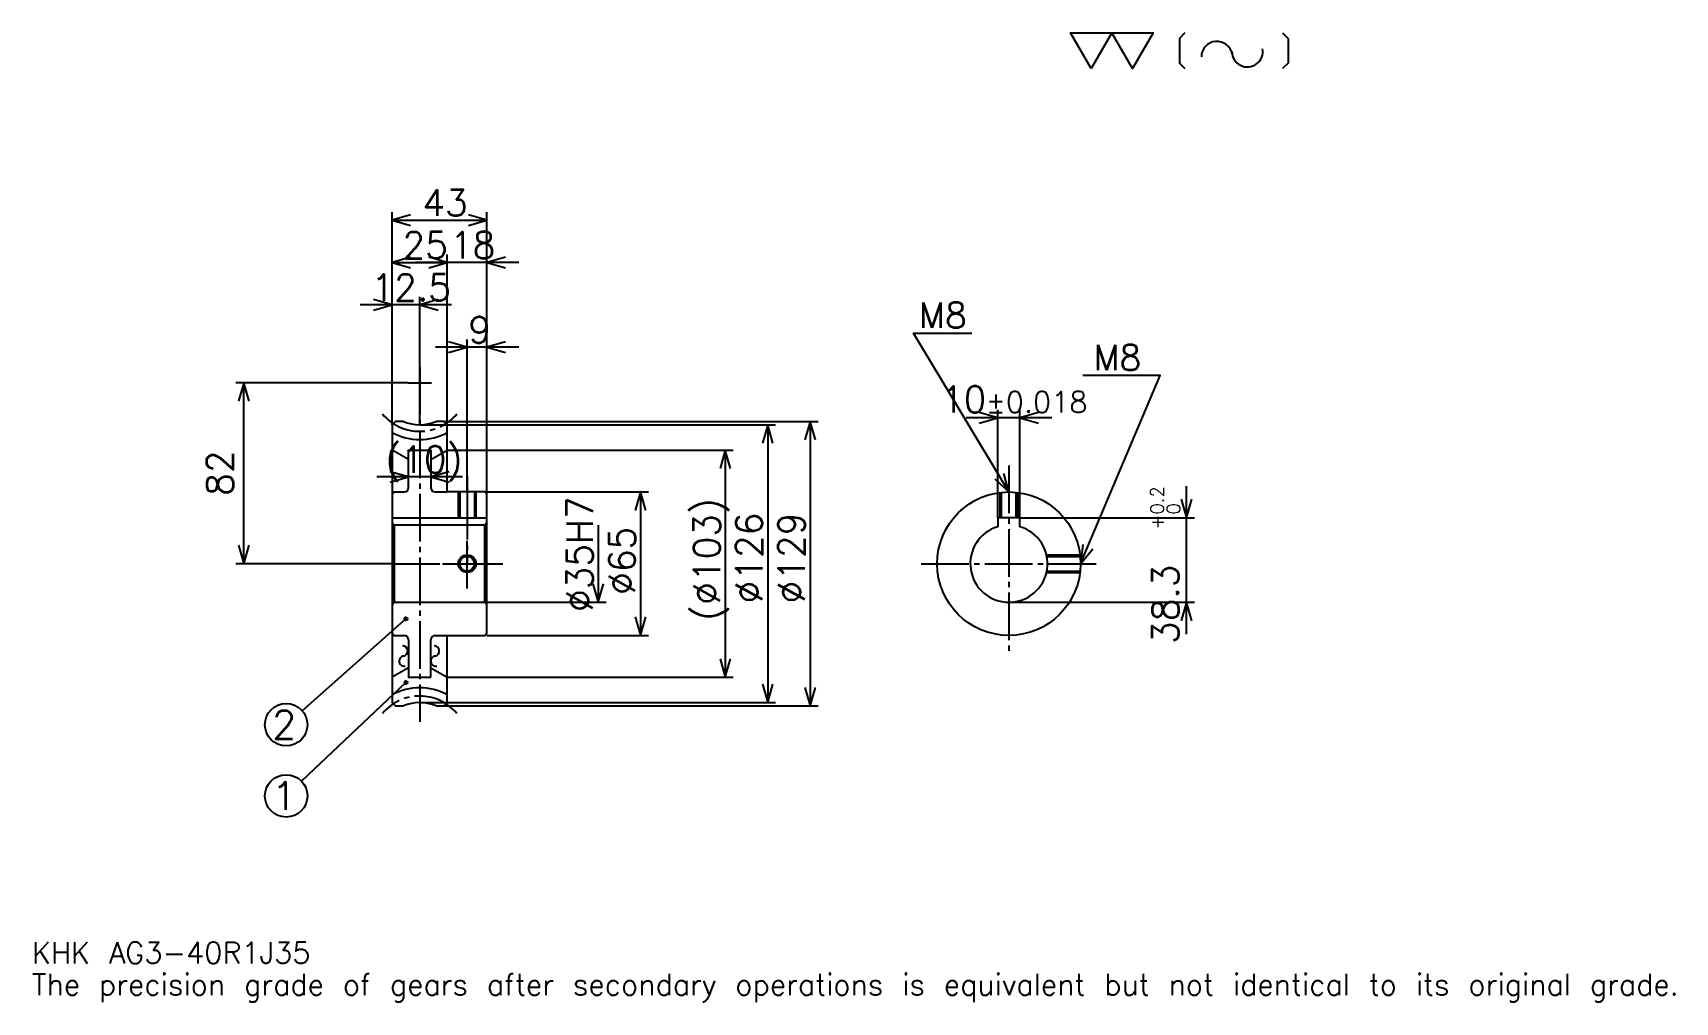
# Model space of a CAD drawing. Extents: x 24 to 769, y 9 to 448.
import ezdxf

# ---------------------------------------------------------------- set-up
doc = ezdxf.new("R2010")
doc.units = 0
doc.linetypes.add('DASHDOT', pattern=[28.8, 21.6, -2.4, 2.4, -2.4])
doc.layers.get('0').update_dxf_attribs({"linetype": 'CONTINUOUS'})
doc.layers.add('DASHDOT', color=6, linetype='DASHDOT')
doc.styles.add('KANJI', font='TXT', dxfattribs={"bigfont": 'BIGFONT'})

msp = doc.modelspace()

# ---------------------------------------------------------------- linework, layer by layer
at = {"color": 5}
for p, q in [((187.199982, 272.075012), (187.199982, 366.875)), ((230.199982, 272.075012), (230.199982, 366.875)), ((187.199982, 363.274994), (230.199982, 363.274994)), ((187.199982, 344.075012), (212.199982, 344.075012)), ((244.599976, 344.075012), (197.799988, 344.075012)), ((212.199982, 272.075012), (212.199982, 347.674988)), ((199.699982, 289.575012), (199.699982, 328.475006)), ((214.099976, 324.875), (172.799988, 324.875)), ((244.599976, 305.674988), (206.799988, 305.674988)), ((221.199982, 272.075012), (221.199982, 309.274994)), ((194.399979, 289.575012), (116.399986, 289.575012)), ((119.999985, 207.574997), (119.999985, 289.575012)), ((199.699982, 270.575012), (199.699982, 289.575012)), ((461.699982, 228.375), (461.699982, 277.274994)), ((471.699982, 228.375), (471.699982, 277.274994)), ((187.199982, 270.575012), (187.199982, 272.075012)), ((199.699982, 270.575012), (230.199982, 270.575012)), ((210.699982, 272.075012), (230.199982, 272.075012)), ((212.199982, 270.575012), (212.199982, 272.075012)), ((221.199982, 240.074997), (221.199982, 272.075012)), ((221.199982, 240.074997), (221.199982, 272.075012)), ((230.199982, 272.075012), (380.199982, 272.075012)), ((230.199982, 239.074997), (230.199982, 272.075012)), ((230.199982, 270.575012), (361, 270.575012)), ((357.399963, 270.575012), (357.399963, 144.574997)), ((376.599976, 272.075012), (376.599976, 143.074997)), ((486.099976, 273.674988), (447.299988, 273.674988)), ((212.199982, 259.075012), (230.199982, 259.075012)), ((230.199982, 259.075012), (341.799988, 259.075012)), ((338.199982, 259.075012), (338.199982, 156.074997)), ((219.099976, 246.875), (180.299988, 246.875)), ((230.199982, 240.074997), (303.399963, 240.074997)), ((299.799988, 240.074997), (299.799988, 175.074997)), ((547.199951, 175.675003), (547.199951, 242.774994)), ((280.599976, 225.074997), (280.599976, 190.074997)), ((471.699982, 228.375), (550.799988, 228.375)), ((187.199982, 207.574997), (116.399986, 207.574997)), ((230.199982, 190.074997), (284.199982, 190.074997)), ((466.699982, 190.074997), (550.799988, 190.074997)), ((193.449982, 182.574997), (146.389709, 140.936432)), ((230.199982, 175.074997), (303.399963, 175.074997)), ((193.449982, 153.699997), (146.170395, 108.92601)), ((212.199982, 156.074997), (230.199982, 156.074997)), ((230.199982, 156.074997), (341.799988, 156.074997)), ((199.699982, 144.574997), (230.199982, 144.574997)), ((210.699982, 143.074997), (230.199982, 143.074997)), ((230.199982, 144.574997), (361, 144.574997)), ((230.199982, 143.074997), (380.199982, 143.074997))]:
    msp.add_line(p, q, dxfattribs=at)
at = {"color": 4}
for p, q in [((194.699982, 254.744873), (187.199982, 259.075012)), ((204.699982, 254.744873), (212.199982, 259.075012)), ((204.699982, 259.075012), (204.699982, 242.074997)), ((206.699982, 240.074997), (212.199982, 240.074997)), ((187.199982, 228.375), (230.199982, 228.375)), ((230.199982, 226.074997), (229.199982, 225.074997)), ((187.199982, 189.074997), (188.199982, 190.074997)), ((230.199982, 189.074997), (229.199982, 190.074997)), ((204.699982, 156.074997), (204.699982, 173.074997)), ((206.699982, 175.074997), (212.199982, 175.074997)), ((194.699982, 160.405121), (187.199982, 156.074997)), ((204.699982, 160.405121), (212.199982, 156.074997))]:
    msp.add_line(p, q, dxfattribs=at)
at = {"color": 7}
for points in [[(504, 432), (494.640015, 448.223999), (532.080017, 448.223999), (522.719971, 432), (513.359985, 448.223999), (504, 432)], [(546.432007, 448.223999), (543.935974, 445.727997), (543.935974, 434.496002), (546.432007, 432)], [(590.736023, 448.223999), (593.231995, 445.727997), (593.231995, 434.496002), (590.736023, 432)]]:
    msp.add_lwpolyline(points, dxfattribs=at)
at = {"color": 5}
for points in [[(195.599976, 365.674988), (187.199982, 363.274994), (195.599976, 360.875)], [(221.799988, 360.875), (230.199982, 363.274994), (221.799988, 365.674988)], [(195.599976, 346.474976), (187.199982, 344.075012), (195.599976, 341.674988)], [(203.799988, 341.674988), (212.199982, 344.075012), (203.799988, 346.474976)], [(203.799988, 341.674988), (212.199982, 344.075012), (203.799988, 346.474976)], [(238.599976, 346.474976), (230.199982, 344.075012), (238.599976, 341.674988)], [(178.799988, 322.475006), (187.199982, 324.875), (178.799988, 327.274994)], [(208.099976, 327.274994), (199.699982, 324.875), (208.099976, 322.475006)], [(212.799988, 303.274994), (221.199982, 305.674988), (212.799988, 308.075012)], [(238.599976, 308.075012), (230.199982, 305.674988), (238.599976, 303.274994)], [(466.699982, 240.074997), (423.5, 312.075012), (449.899994, 312.075012)], [(499.199982, 207.574997), (535.199951, 292.875), (500.159973, 292.875)], [(122.399986, 281.174988), (119.999985, 289.575012), (117.599983, 281.174988)], [(453.299988, 271.274994), (461.699982, 273.674988), (453.299988, 276.075012)], [(480.099976, 276.075012), (471.699982, 273.674988), (480.099976, 271.274994)], [(359.799988, 262.174988), (357.399963, 270.575012), (355, 262.174988)], [(378.999969, 263.674988), (376.599976, 272.075012), (374.199982, 263.674988)], [(340.599976, 250.674988), (338.199982, 259.075012), (335.799988, 250.674988)], [(186.299988, 244.474991), (194.699982, 246.875), (186.299988, 249.274994)], [(213.099976, 249.274994), (204.699982, 246.875), (213.099976, 244.474991)], [(460.320221, 246.043152), (466.699982, 240.074997), (464.436188, 248.512726)], [(302.199982, 231.675003), (299.799988, 240.074997), (297.399963, 231.675003)], [(544.799988, 236.774994), (547.199951, 228.375), (549.599976, 236.774994)], [(117.599983, 215.974991), (119.999985, 207.574997), (122.399986, 215.974991)], [(500.255005, 216.247192), (499.199982, 207.574997), (504.677307, 214.380814)], [(278.199982, 198.474991), (280.599976, 190.074997), (283, 198.474991)], [(549.599976, 181.675003), (547.199951, 190.074997), (544.799988, 181.675003)], [(297.399963, 183.474991), (299.799988, 175.074997), (302.199982, 183.474991)], [(335.799988, 164.475006), (338.199982, 156.074997), (340.599976, 164.475006)], [(355, 152.975006), (357.399963, 144.574997), (359.799988, 152.975006)], [(374.199982, 151.475006), (376.599976, 143.074997), (378.999969, 151.475006)]]:
    msp.add_lwpolyline(points, dxfattribs=at)
at = {"color": 4}
for points in [[(192.300659, 272.075012), (188.699982, 272.075012), (187.199982, 270.575012), (187.199982, 189.074997)], [(207.099304, 143.074997), (210.699982, 143.074997), (212.199982, 144.574997), (212.199982, 175.074997), (229.199982, 175.074997), (230.199982, 176.074997), (230.199982, 239.074997), (229.199982, 240.074997), (212.199982, 240.074997), (212.199982, 270.575012), (210.699982, 272.075012), (207.099304, 272.075012)], [(194.699982, 242.074997), (194.699982, 259.075012), (204.699982, 259.075012)], [(187.199982, 239.074997), (188.199982, 240.074997), (192.699982, 240.074997)], [(217.199982, 240.074997), (217.199982, 228.375)], [(217.874985, 240.074997), (217.874985, 228.375)], [(224.524979, 240.074997), (224.524979, 228.375)], [(225.199982, 240.074997), (225.199982, 228.375)], [(462.699982, 228.375), (462.699982, 239.827911)], [(463.374969, 228.375), (463.374969, 239.904465)], [(470.024994, 228.375), (470.024994, 239.904465)], [(470.699982, 228.375), (470.699982, 239.827911)], [(187.199982, 226.074997), (188.199982, 225.074997), (188.199982, 190.074997), (229.199982, 190.074997), (229.199982, 225.074997), (188.199982, 225.074997)], [(471.699982, 224.345505), (471.699982, 228.375), (461.699982, 228.375), (461.699982, 224.345505)], [(483.736694, 211.574997), (498.952881, 211.574997)], [(483.881195, 210.899994), (499.029449, 210.899994)], [(483.736694, 203.574997), (498.952881, 203.574997)], [(483.881195, 204.25), (499.029449, 204.25)], [(187.199982, 189.074997), (187.199982, 144.574997), (188.699982, 143.074997), (192.300659, 143.074997)], [(187.199982, 176.074997), (188.199982, 175.074997), (192.699982, 175.074997)], [(194.699982, 173.074997), (194.699982, 156.074997), (204.699982, 156.074997)]]:
    msp.add_lwpolyline(points, dxfattribs=at)
for centre, radius in [((466.699982, 207.574997), 32.5), ((221.199982, 207.574997), 3.325)]:
    msp.add_circle(centre, radius, dxfattribs=at)
at = {"color": 7}
msp.add_circle((221.199982, 207.574997), 4, dxfattribs=at)
at = {"color": 5}
for centre, radius in [((193.449982, 182.574997), 0.72), ((193.449982, 153.699997), 0.72), ((139.199982, 134.574997), 9.6), ((139.199982, 102.324997), 9.6)]:
    msp.add_circle(centre, radius, dxfattribs=at)
at = {"color": 7}
for centre, radius, start, end in [((560.940002, 437.332977), 7.02, 10, 180), ((574.766724, 439.770996), 7.02, 180, 10), ((192.742325, 163.376099), 2.34, 90, 280), ((191.929642, 167.985001), 2.34, 280, 90), ((207.062317, 163.376099), 2.34, 90, 280), ((206.249649, 167.985001), 2.34, 280, 90)]:
    msp.add_arc(centre, radius, start, end, dxfattribs=at)
at = {"color": 4}
for centre, radius, start, end in [((199.699982, 289.575012), 19, 247.080457927, 292.919542073), ((199.699982, 289.575012), 25.75, 240.95890009, 299.04109991), ((192.699982, 242.074997), 2, 270, 0), ((206.699982, 242.074997), 2, 180, 270), ((466.699982, 207.574997), 17.5, 106.601549926, 73.398450074), ((192.699982, 173.074997), 2, 0, 90), ((206.699982, 173.074997), 2, 90, 180), ((199.699982, 125.574997), 25.75, 60.95890009, 119.04109991), ((199.699982, 125.574997), 19, 67.080457927, 112.919542073)]:
    msp.add_arc(centre, radius, start, end, dxfattribs=at)
at = {"layer": 'DASHDOT', "color": 7}
for p, q in [((199.699982, 296.774994), (199.699982, 135.875)), ((194.399979, 289.575012), (204.999985, 289.575012)), ((466.699982, 252.074997), (466.699982, 167.875)), ((221.199982, 240.074997), (221.199982, 207.574997)), ((187.199982, 207.574997), (237.399979, 207.574997)), ((427, 207.574997), (506.399994, 207.574997))]:
    msp.add_line(p, q, dxfattribs=at)
for points in [[(221.199982, 247.274994), (221.199982, 221.175003)], [(221.199982, 196.375), (221.199982, 218.774994)], [(209.999985, 207.574997), (232.399979, 207.574997)]]:
    msp.add_lwpolyline(points, dxfattribs=at)
for centre, start, end in [((199.699982, 289.575012), 219.999998481, 320.000001519), ((199.699982, 125.574997), 39.999998481, 140.000001519)]:
    msp.add_arc(centre, 22, start, end, dxfattribs=at)

# ---------------------------------------------------------------- texts
at = {"color": 7, "style": 'KANJI'}
for s, height, p in [('43', 12, (200.899979, 365.195007)), ('25', 12, (191.899979, 345.994995)), ('18', 12, (213.399979, 345.994995)), ('12.5', 12, (177.849976, 326.794983)), ('M8', 11.52, (425.899963, 314.475006)), ('9', 12, (221.799988, 307.595001)), ('M8', 11.52, (504.959961, 295.274994)), ('10', 12, (435.929626, 276.075012)), ('%%p0.018', 9.6, (456.20813, 276.075012)), ('(10)', 12, (184.099976, 248.794998)), ('2', 12.8, (132.799988, 128.174988)), ('1', 12.8, (132.799988, 95.924995)), ('KHK AG3-40R1J35', 9.6, (24, 26.4)), ('The precision grade of gears after secondary operations is equivalent but not identical to its original grade.', 9.6, (24, 12))]:
    msp.add_text(s, height=height, dxfattribs=at).set_placement(p)
for s, height, p in [('82', 12, (115.199982, 238.375)), ('0.2', 6, (536.880005, 229.839447)), ('%%c35H7', 12, (278.199982, 185.674988)), ('(%%c103)', 12, (335.799988, 181.774994)), ('0', 6, (544.319946, 229.839447)), ('%%c126', 12, (355, 189.574997)), ('%%c129', 12, (374.199982, 189.574997)), ('+', 6, (536.880005, 223.119446)), ('%%c65', 12, (297.399963, 193.475006)), ('38.3', 12, (543.599976, 171.178696))]:
    msp.add_text(s, height=height, rotation=90, dxfattribs=at).set_placement(p)

doc.saveas('drawing.dxf')
